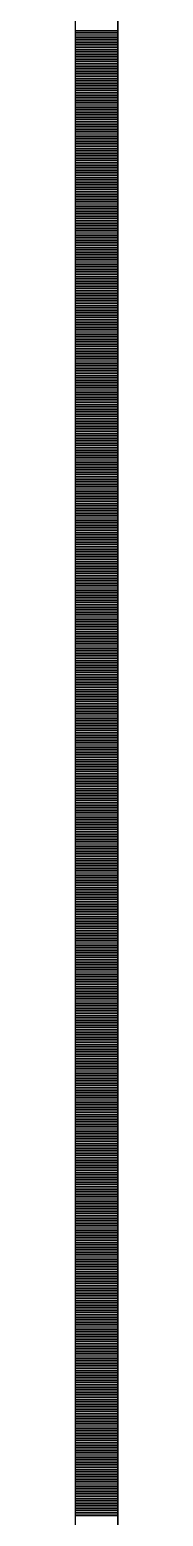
# Model space of a CAD drawing. Header units: millimetres. Extents: x -231292 to 573618, y -153144 to 564035.
# Drawn here: x 8548 to 8573, y 229214 to 230085 of the extents above; entities that cross this region are included whole.
import ezdxf

# ---------------------------------------------------------------- set-up
doc = ezdxf.new("R2010")
doc.units = ezdxf.units.MM
doc.layers.add('АР_Тонкая', color=250, linetype='Continuous', lineweight=5)
doc.layers.add('АР_Штриховка', color=250, linetype='Continuous', lineweight=0)

msp = doc.modelspace()

# ---------------------------------------------------------------- linework, layer by layer
at = {"layer": 'АР_Тонкая', "color": 18, "linetype": 'Continuous', "lineweight": 25, "true_color": 0x000000}
for p, q in [((8548.243, 263866.253), (8548.243, 187666.253)), ((8573.243, 263866.253), (8573.243, 187666.253)), ((8573.243, 187666.253), (8573.243, 263866.253))]:
    msp.add_line(p, q, dxfattribs=at)
at = {"layer": 'АР_Штриховка', "color": 18, "linetype": 'Continuous', "lineweight": 25, "true_color": 0x000000}
for p, q in [((8548.243, 230084.002), (8573.243, 230084.002)), ((8548.243, 230083.002), (8573.243, 230083.002)), ((8548.243, 230082.002), (8573.243, 230082.002)), ((8548.243, 230081.002), (8573.243, 230081.002)), ((8548.243, 230080.002), (8573.243, 230080.002)), ((8548.243, 230079.002), (8573.243, 230079.002)), ((8548.243, 230078.002), (8573.243, 230078.002)), ((8548.243, 230077.002), (8573.243, 230077.002)), ((8548.243, 230076.002), (8573.243, 230076.002)), ((8548.243, 230075.002), (8573.243, 230075.002)), ((8548.243, 230074.002), (8573.243, 230074.002)), ((8548.243, 230073.002), (8573.243, 230073.002)), ((8548.243, 230072.002), (8573.243, 230072.002)), ((8548.243, 230071.002), (8573.243, 230071.002)), ((8548.243, 230070.002), (8573.243, 230070.002)), ((8548.243, 230069.002), (8573.243, 230069.002)), ((8548.243, 230068.002), (8573.243, 230068.002)), ((8548.243, 230067.002), (8573.243, 230067.002)), ((8548.243, 230066.002), (8573.243, 230066.002)), ((8548.243, 230065.002), (8573.243, 230065.002)), ((8548.243, 230064.002), (8573.243, 230064.002)), ((8548.243, 230063.002), (8573.243, 230063.002)), ((8548.243, 230062.002), (8573.243, 230062.002)), ((8548.243, 230061.002), (8573.243, 230061.002)), ((8548.243, 230060.002), (8573.243, 230060.002)), ((8548.243, 230059.002), (8573.243, 230059.002)), ((8548.243, 230058.002), (8573.243, 230058.002)), ((8548.243, 230057.002), (8573.243, 230057.002)), ((8548.243, 230056.002), (8573.243, 230056.002)), ((8548.243, 230055.002), (8573.243, 230055.002)), ((8548.243, 230054.002), (8573.243, 230054.002)), ((8548.243, 230053.002), (8573.243, 230053.002)), ((8548.243, 230052.002), (8573.243, 230052.002)), ((8548.243, 230051.002), (8573.243, 230051.002)), ((8548.243, 230050.002), (8573.243, 230050.002)), ((8548.243, 230049.002), (8573.243, 230049.002)), ((8548.243, 230048.002), (8573.243, 230048.002)), ((8548.243, 230047.002), (8573.243, 230047.002)), ((8548.243, 230046.002), (8573.243, 230046.002)), ((8548.243, 230045.002), (8573.243, 230045.002)), ((8548.243, 230044.002), (8573.243, 230044.002)), ((8548.243, 230043.002), (8573.243, 230043.002)), ((8548.243, 230042.002), (8573.243, 230042.002)), ((8548.243, 230041.002), (8573.243, 230041.002)), ((8548.243, 230040.002), (8573.243, 230040.002)), ((8548.243, 230039.002), (8573.243, 230039.002)), ((8548.243, 230038.002), (8573.243, 230038.002)), ((8548.243, 230037.002), (8573.243, 230037.002)), ((8548.243, 230036.002), (8573.243, 230036.002)), ((8548.243, 230035.002), (8573.243, 230035.002)), ((8548.243, 230034.002), (8573.243, 230034.002)), ((8548.243, 230033.002), (8573.243, 230033.002)), ((8548.243, 230032.002), (8573.243, 230032.002)), ((8548.243, 230031.002), (8573.243, 230031.002)), ((8548.243, 230030.002), (8573.243, 230030.002)), ((8548.243, 230029.002), (8573.243, 230029.002)), ((8548.243, 230028.002), (8573.243, 230028.002)), ((8548.243, 230027.002), (8573.243, 230027.002)), ((8548.243, 230026.002), (8573.243, 230026.002)), ((8548.243, 230025.002), (8573.243, 230025.002)), ((8548.243, 230024.002), (8573.243, 230024.002)), ((8548.243, 230023.002), (8573.243, 230023.002)), ((8548.243, 230022.002), (8573.243, 230022.002)), ((8548.243, 230021.002), (8573.243, 230021.002)), ((8548.243, 230020.002), (8573.243, 230020.002)), ((8548.243, 230019.002), (8573.243, 230019.002)), ((8548.243, 230018.002), (8573.243, 230018.002)), ((8548.243, 230017.002), (8573.243, 230017.002)), ((8548.243, 230016.002), (8573.243, 230016.002)), ((8548.243, 230015.002), (8573.243, 230015.002)), ((8548.243, 230014.002), (8573.243, 230014.002)), ((8548.243, 230013.002), (8573.243, 230013.002)), ((8548.243, 230012.002), (8573.243, 230012.002)), ((8548.243, 230011.002), (8573.243, 230011.002)), ((8548.243, 230010.002), (8573.243, 230010.002)), ((8548.243, 230009.002), (8573.243, 230009.002)), ((8548.243, 230008.002), (8573.243, 230008.002)), ((8548.243, 230007.002), (8573.243, 230007.002)), ((8548.243, 230006.002), (8573.243, 230006.002)), ((8548.243, 230005.002), (8573.243, 230005.002)), ((8548.243, 230004.002), (8573.243, 230004.002)), ((8548.243, 230003.002), (8573.243, 230003.002)), ((8548.243, 230002.002), (8573.243, 230002.002)), ((8548.243, 230001.002), (8573.243, 230001.002)), ((8548.243, 230000.002), (8573.243, 230000.002)), ((8548.243, 229999.002), (8573.243, 229999.002)), ((8548.243, 229998.002), (8573.243, 229998.002)), ((8548.243, 229997.002), (8573.243, 229997.002)), ((8548.243, 229996.002), (8573.243, 229996.002)), ((8548.243, 229995.002), (8573.243, 229995.002)), ((8548.243, 229994.002), (8573.243, 229994.002)), ((8548.243, 229993.002), (8573.243, 229993.002)), ((8548.243, 229992.002), (8573.243, 229992.002)), ((8548.243, 229991.002), (8573.243, 229991.002)), ((8548.243, 229990.002), (8573.243, 229990.002)), ((8548.243, 229989.002), (8573.243, 229989.002)), ((8548.243, 229988.002), (8573.243, 229988.002)), ((8548.243, 229987.002), (8573.243, 229987.002)), ((8548.243, 229986.002), (8573.243, 229986.002)), ((8548.243, 229985.002), (8573.243, 229985.002)), ((8548.243, 229984.002), (8573.243, 229984.002)), ((8548.243, 229983.002), (8573.243, 229983.002)), ((8548.243, 229982.002), (8573.243, 229982.002)), ((8548.243, 229981.002), (8573.243, 229981.002)), ((8548.243, 229980.002), (8573.243, 229980.002)), ((8548.243, 229979.002), (8573.243, 229979.002)), ((8548.243, 229978.002), (8573.243, 229978.002)), ((8548.243, 229977.002), (8573.243, 229977.002)), ((8548.243, 229976.002), (8573.243, 229976.002)), ((8548.243, 229975.002), (8573.243, 229975.002)), ((8548.243, 229974.002), (8573.243, 229974.002)), ((8548.243, 229973.002), (8573.243, 229973.002)), ((8548.243, 229972.002), (8573.243, 229972.002)), ((8548.243, 229971.002), (8573.243, 229971.002)), ((8548.243, 229970.002), (8573.243, 229970.002)), ((8548.243, 229969.002), (8573.243, 229969.002)), ((8548.243, 229968.002), (8573.243, 229968.002)), ((8548.243, 229967.002), (8573.243, 229967.002)), ((8548.243, 229966.002), (8573.243, 229966.002)), ((8548.243, 229965.002), (8573.243, 229965.002)), ((8548.243, 229964.002), (8573.243, 229964.002)), ((8548.243, 229963.002), (8573.243, 229963.002)), ((8548.243, 229962.002), (8573.243, 229962.002)), ((8548.243, 229961.002), (8573.243, 229961.002)), ((8548.243, 229960.002), (8573.243, 229960.002)), ((8548.243, 229959.002), (8573.243, 229959.002)), ((8548.243, 229958.002), (8573.243, 229958.002)), ((8548.243, 229957.002), (8573.243, 229957.002)), ((8548.243, 229956.002), (8573.243, 229956.002)), ((8548.243, 229955.002), (8573.243, 229955.002)), ((8548.243, 229954.002), (8573.243, 229954.002)), ((8548.243, 229953.002), (8573.243, 229953.002)), ((8548.243, 229952.002), (8573.243, 229952.002)), ((8548.243, 229951.002), (8573.243, 229951.002)), ((8548.243, 229950.002), (8573.243, 229950.002)), ((8548.243, 229949.002), (8573.243, 229949.002)), ((8548.243, 229948.002), (8573.243, 229948.002)), ((8548.243, 229947.002), (8573.243, 229947.002)), ((8548.243, 229946.002), (8573.243, 229946.002)), ((8548.243, 229945.002), (8573.243, 229945.002)), ((8548.243, 229944.002), (8573.243, 229944.002)), ((8548.243, 229943.002), (8573.243, 229943.002)), ((8548.243, 229942.002), (8573.243, 229942.002)), ((8548.243, 229941.002), (8573.243, 229941.002)), ((8548.243, 229940.002), (8573.243, 229940.002)), ((8548.243, 229939.002), (8573.243, 229939.002)), ((8548.243, 229938.002), (8573.243, 229938.002)), ((8548.243, 229937.002), (8573.243, 229937.002)), ((8548.243, 229936.002), (8573.243, 229936.002)), ((8548.243, 229935.002), (8573.243, 229935.002)), ((8548.243, 229934.002), (8573.243, 229934.002)), ((8548.243, 229933.002), (8573.243, 229933.002)), ((8548.243, 229932.002), (8573.243, 229932.002)), ((8548.243, 229931.002), (8573.243, 229931.002)), ((8548.243, 229930.002), (8573.243, 229930.002)), ((8548.243, 229929.002), (8573.243, 229929.002)), ((8548.243, 229928.002), (8573.243, 229928.002)), ((8548.243, 229927.002), (8573.243, 229927.002)), ((8548.243, 229926.002), (8573.243, 229926.002)), ((8548.243, 229925.002), (8573.243, 229925.002)), ((8548.243, 229924.002), (8573.243, 229924.002)), ((8548.243, 229923.002), (8573.243, 229923.002)), ((8548.243, 229922.002), (8573.243, 229922.002)), ((8548.243, 229921.002), (8573.243, 229921.002)), ((8548.243, 229920.002), (8573.243, 229920.002)), ((8548.243, 229919.002), (8573.243, 229919.002)), ((8548.243, 229918.002), (8573.243, 229918.002)), ((8548.243, 229917.002), (8573.243, 229917.002)), ((8548.243, 229916.002), (8573.243, 229916.002)), ((8548.243, 229915.002), (8573.243, 229915.002)), ((8548.243, 229914.002), (8573.243, 229914.002)), ((8548.243, 229913.002), (8573.243, 229913.002)), ((8548.243, 229912.002), (8573.243, 229912.002)), ((8548.243, 229911.002), (8573.243, 229911.002)), ((8548.243, 229910.002), (8573.243, 229910.002)), ((8548.243, 229909.002), (8573.243, 229909.002)), ((8548.243, 229908.002), (8573.243, 229908.002)), ((8548.243, 229907.002), (8573.243, 229907.002)), ((8548.243, 229906.002), (8573.243, 229906.002)), ((8548.243, 229905.002), (8573.243, 229905.002)), ((8548.243, 229904.002), (8573.243, 229904.002)), ((8548.243, 229903.002), (8573.243, 229903.002)), ((8548.243, 229902.002), (8573.243, 229902.002)), ((8548.243, 229901.002), (8573.243, 229901.002)), ((8548.243, 229900.002), (8573.243, 229900.002)), ((8548.243, 229899.002), (8573.243, 229899.002)), ((8548.243, 229898.002), (8573.243, 229898.002)), ((8548.243, 229897.002), (8573.243, 229897.002)), ((8548.243, 229896.002), (8573.243, 229896.002)), ((8548.243, 229895.002), (8573.243, 229895.002)), ((8548.243, 229894.002), (8573.243, 229894.002)), ((8548.243, 229893.002), (8573.243, 229893.002)), ((8548.243, 229892.002), (8573.243, 229892.002)), ((8548.243, 229891.002), (8573.243, 229891.002)), ((8548.243, 229890.002), (8573.243, 229890.002)), ((8548.243, 229889.002), (8573.243, 229889.002)), ((8548.243, 229888.002), (8573.243, 229888.002)), ((8548.243, 229887.002), (8573.243, 229887.002)), ((8548.243, 229886.002), (8573.243, 229886.002)), ((8548.243, 229885.002), (8573.243, 229885.002)), ((8548.243, 229884.002), (8573.243, 229884.002)), ((8548.243, 229883.002), (8573.243, 229883.002)), ((8548.243, 229882.002), (8573.243, 229882.002)), ((8548.243, 229881.002), (8573.243, 229881.002)), ((8548.243, 229880.002), (8573.243, 229880.002)), ((8548.243, 229879.002), (8573.243, 229879.002)), ((8548.243, 229878.002), (8573.243, 229878.002)), ((8548.243, 229877.002), (8573.243, 229877.002)), ((8548.243, 229876.002), (8573.243, 229876.002)), ((8548.243, 229875.002), (8573.243, 229875.002)), ((8548.243, 229874.002), (8573.243, 229874.002)), ((8548.243, 229873.002), (8573.243, 229873.002)), ((8548.243, 229872.002), (8573.243, 229872.002)), ((8548.243, 229871.002), (8573.243, 229871.002)), ((8548.243, 229870.002), (8573.243, 229870.002)), ((8548.243, 229869.002), (8573.243, 229869.002)), ((8548.243, 229868.002), (8573.243, 229868.002)), ((8548.243, 229867.002), (8573.243, 229867.002)), ((8548.243, 229866.002), (8573.243, 229866.002)), ((8548.243, 229865.002), (8573.243, 229865.002)), ((8548.243, 229864.002), (8573.243, 229864.002)), ((8548.243, 229863.002), (8573.243, 229863.002)), ((8548.243, 229862.002), (8573.243, 229862.002)), ((8548.243, 229861.002), (8573.243, 229861.002)), ((8548.243, 229860.002), (8573.243, 229860.002)), ((8548.243, 229859.002), (8573.243, 229859.002)), ((8548.243, 229858.002), (8573.243, 229858.002)), ((8548.243, 229857.002), (8573.243, 229857.002)), ((8548.243, 229856.002), (8573.243, 229856.002)), ((8548.243, 229855.002), (8573.243, 229855.002)), ((8548.243, 229854.002), (8573.243, 229854.002)), ((8548.243, 229853.002), (8573.243, 229853.002)), ((8548.243, 229852.002), (8573.243, 229852.002)), ((8548.243, 229851.002), (8573.243, 229851.002)), ((8548.243, 229850.002), (8573.243, 229850.002)), ((8548.243, 229849.002), (8573.243, 229849.002)), ((8548.243, 229848.002), (8573.243, 229848.002)), ((8548.243, 229847.002), (8573.243, 229847.002)), ((8548.243, 229846.002), (8573.243, 229846.002)), ((8548.243, 229845.002), (8573.243, 229845.002)), ((8548.243, 229844.002), (8573.243, 229844.002)), ((8548.243, 229843.002), (8573.243, 229843.002)), ((8548.243, 229842.002), (8573.243, 229842.002)), ((8548.243, 229841.002), (8573.243, 229841.002)), ((8548.243, 229840.002), (8573.243, 229840.002)), ((8548.243, 229839.002), (8573.243, 229839.002)), ((8548.243, 229838.002), (8573.243, 229838.002)), ((8548.243, 229837.002), (8573.243, 229837.002)), ((8548.243, 229836.002), (8573.243, 229836.002)), ((8548.243, 229835.002), (8573.243, 229835.002)), ((8548.243, 229834.002), (8573.243, 229834.002)), ((8548.243, 229833.002), (8573.243, 229833.002)), ((8548.243, 229832.002), (8573.243, 229832.002)), ((8548.243, 229831.002), (8573.243, 229831.002)), ((8548.243, 229830.002), (8573.243, 229830.002)), ((8548.243, 229829.002), (8573.243, 229829.002)), ((8548.243, 229828.002), (8573.243, 229828.002)), ((8548.243, 229827.002), (8573.243, 229827.002)), ((8548.243, 229826.002), (8573.243, 229826.002)), ((8548.243, 229825.002), (8573.243, 229825.002)), ((8548.243, 229824.002), (8573.243, 229824.002)), ((8548.243, 229823.002), (8573.243, 229823.002)), ((8548.243, 229822.002), (8573.243, 229822.002)), ((8548.243, 229821.002), (8573.243, 229821.002)), ((8548.243, 229820.002), (8573.243, 229820.002)), ((8548.243, 229819.002), (8573.243, 229819.002)), ((8548.243, 229818.002), (8573.243, 229818.002)), ((8548.243, 229817.002), (8573.243, 229817.002)), ((8548.243, 229816.002), (8573.243, 229816.002)), ((8548.243, 229815.002), (8573.243, 229815.002)), ((8548.243, 229814.002), (8573.243, 229814.002)), ((8548.243, 229813.002), (8573.243, 229813.002)), ((8548.243, 229812.002), (8573.243, 229812.002)), ((8548.243, 229811.002), (8573.243, 229811.002)), ((8548.243, 229810.002), (8573.243, 229810.002)), ((8548.243, 229809.002), (8573.243, 229809.002)), ((8548.243, 229808.002), (8573.243, 229808.002)), ((8548.243, 229807.002), (8573.243, 229807.002)), ((8548.243, 229806.002), (8573.243, 229806.002)), ((8548.243, 229805.002), (8573.243, 229805.002)), ((8548.243, 229804.002), (8573.243, 229804.002)), ((8548.243, 229803.002), (8573.243, 229803.002)), ((8548.243, 229802.002), (8573.243, 229802.002)), ((8548.243, 229801.002), (8573.243, 229801.002)), ((8548.243, 229800.002), (8573.243, 229800.002)), ((8548.243, 229799.002), (8573.243, 229799.002)), ((8548.243, 229798.002), (8573.243, 229798.002)), ((8548.243, 229797.002), (8573.243, 229797.002)), ((8548.243, 229796.002), (8573.243, 229796.002)), ((8548.243, 229795.002), (8573.243, 229795.002)), ((8548.243, 229794.002), (8573.243, 229794.002)), ((8548.243, 229793.002), (8573.243, 229793.002)), ((8548.243, 229792.002), (8573.243, 229792.002)), ((8548.243, 229791.002), (8573.243, 229791.002)), ((8548.243, 229790.002), (8573.243, 229790.002)), ((8548.243, 229789.002), (8573.243, 229789.002)), ((8548.243, 229788.002), (8573.243, 229788.002)), ((8548.243, 229787.002), (8573.243, 229787.002)), ((8548.243, 229786.002), (8573.243, 229786.002)), ((8548.243, 229785.002), (8573.243, 229785.002)), ((8548.243, 229784.002), (8573.243, 229784.002)), ((8548.243, 229783.002), (8573.243, 229783.002)), ((8548.243, 229782.002), (8573.243, 229782.002)), ((8548.243, 229781.002), (8573.243, 229781.002)), ((8548.243, 229780.002), (8573.243, 229780.002)), ((8548.243, 229779.002), (8573.243, 229779.002)), ((8548.243, 229778.002), (8573.243, 229778.002)), ((8548.243, 229777.002), (8573.243, 229777.002)), ((8548.243, 229776.002), (8573.243, 229776.002)), ((8548.243, 229775.002), (8573.243, 229775.002)), ((8548.243, 229774.002), (8573.243, 229774.002)), ((8548.243, 229773.002), (8573.243, 229773.002)), ((8548.243, 229772.002), (8573.243, 229772.002)), ((8548.243, 229771.002), (8573.243, 229771.002)), ((8548.243, 229770.002), (8573.243, 229770.002)), ((8548.243, 229769.002), (8573.243, 229769.002)), ((8548.243, 229768.002), (8573.243, 229768.002)), ((8548.243, 229767.002), (8573.243, 229767.002)), ((8548.243, 229766.002), (8573.243, 229766.002)), ((8548.243, 229765.002), (8573.243, 229765.002)), ((8548.243, 229764.002), (8573.243, 229764.002)), ((8548.243, 229763.002), (8573.243, 229763.002)), ((8548.243, 229762.002), (8573.243, 229762.002)), ((8548.243, 229761.002), (8573.243, 229761.002)), ((8548.243, 229760.002), (8573.243, 229760.002)), ((8548.243, 229759.002), (8573.243, 229759.002)), ((8548.243, 229758.002), (8573.243, 229758.002)), ((8548.243, 229757.002), (8573.243, 229757.002)), ((8548.243, 229756.002), (8573.243, 229756.002)), ((8548.243, 229755.002), (8573.243, 229755.002)), ((8548.243, 229754.002), (8573.243, 229754.002)), ((8548.243, 229753.002), (8573.243, 229753.002)), ((8548.243, 229752.002), (8573.243, 229752.002)), ((8548.243, 229751.002), (8573.243, 229751.002)), ((8548.243, 229750.002), (8573.243, 229750.002)), ((8548.243, 229749.002), (8573.243, 229749.002)), ((8548.243, 229748.002), (8573.243, 229748.002)), ((8548.243, 229747.002), (8573.243, 229747.002)), ((8548.243, 229746.002), (8573.243, 229746.002)), ((8548.243, 229745.002), (8573.243, 229745.002)), ((8548.243, 229744.002), (8573.243, 229744.002)), ((8548.243, 229743.002), (8573.243, 229743.002)), ((8548.243, 229742.002), (8573.243, 229742.002)), ((8548.243, 229741.002), (8573.243, 229741.002)), ((8548.243, 229740.002), (8573.243, 229740.002)), ((8548.243, 229739.002), (8573.243, 229739.002)), ((8548.243, 229738.002), (8573.243, 229738.002)), ((8548.243, 229737.002), (8573.243, 229737.002)), ((8548.243, 229736.002), (8573.243, 229736.002)), ((8548.243, 229735.002), (8573.243, 229735.002)), ((8548.243, 229734.002), (8573.243, 229734.002)), ((8548.243, 229733.002), (8573.243, 229733.002)), ((8548.243, 229732.002), (8573.243, 229732.002)), ((8548.243, 229731.002), (8573.243, 229731.002)), ((8548.243, 229730.002), (8573.243, 229730.002)), ((8548.243, 229729.002), (8573.243, 229729.002)), ((8548.243, 229728.002), (8573.243, 229728.002)), ((8548.243, 229727.002), (8573.243, 229727.002)), ((8548.243, 229726.002), (8573.243, 229726.002)), ((8548.243, 229725.002), (8573.243, 229725.002)), ((8548.243, 229724.002), (8573.243, 229724.002)), ((8548.243, 229723.002), (8573.243, 229723.002)), ((8548.243, 229722.002), (8573.243, 229722.002)), ((8548.243, 229721.002), (8573.243, 229721.002)), ((8548.243, 229720.002), (8573.243, 229720.002)), ((8548.243, 229719.002), (8573.243, 229719.002)), ((8548.243, 229718.002), (8573.243, 229718.002)), ((8548.243, 229717.002), (8573.243, 229717.002)), ((8548.243, 229716.002), (8573.243, 229716.002)), ((8548.243, 229715.002), (8573.243, 229715.002)), ((8548.243, 229714.002), (8573.243, 229714.002)), ((8548.243, 229713.002), (8573.243, 229713.002)), ((8548.243, 229712.002), (8573.243, 229712.002)), ((8548.243, 229711.002), (8573.243, 229711.002)), ((8548.243, 229710.002), (8573.243, 229710.002)), ((8548.243, 229709.002), (8573.243, 229709.002)), ((8548.243, 229708.002), (8573.243, 229708.002)), ((8548.243, 229707.002), (8573.243, 229707.002)), ((8548.243, 229706.002), (8573.243, 229706.002)), ((8548.243, 229705.002), (8573.243, 229705.002)), ((8548.243, 229704.002), (8573.243, 229704.002)), ((8548.243, 229703.002), (8573.243, 229703.002)), ((8548.243, 229702.002), (8573.243, 229702.002)), ((8548.243, 229701.002), (8573.243, 229701.002)), ((8548.243, 229700.002), (8573.243, 229700.002)), ((8548.243, 229699.002), (8573.243, 229699.002)), ((8548.243, 229698.002), (8573.243, 229698.002)), ((8548.243, 229697.002), (8573.243, 229697.002)), ((8548.243, 229696.002), (8573.243, 229696.002)), ((8548.243, 229695.002), (8573.243, 229695.002)), ((8548.243, 229694.002), (8573.243, 229694.002)), ((8548.243, 229693.002), (8573.243, 229693.002)), ((8548.243, 229692.002), (8573.243, 229692.002)), ((8548.243, 229691.002), (8573.243, 229691.002)), ((8548.243, 229690.002), (8573.243, 229690.002)), ((8548.243, 229689.002), (8573.243, 229689.002)), ((8548.243, 229688.002), (8573.243, 229688.002)), ((8548.243, 229687.002), (8573.243, 229687.002)), ((8548.243, 229686.002), (8573.243, 229686.002)), ((8548.243, 229685.002), (8573.243, 229685.002)), ((8548.243, 229684.002), (8573.243, 229684.002)), ((8548.243, 229683.002), (8573.243, 229683.002)), ((8548.243, 229682.002), (8573.243, 229682.002)), ((8548.243, 229681.002), (8573.243, 229681.002)), ((8548.243, 229680.002), (8573.243, 229680.002)), ((8548.243, 229679.002), (8573.243, 229679.002)), ((8548.243, 229678.002), (8573.243, 229678.002)), ((8548.243, 229677.002), (8573.243, 229677.002)), ((8548.243, 229676.002), (8573.243, 229676.002)), ((8548.243, 229675.002), (8573.243, 229675.002)), ((8548.243, 229674.002), (8573.243, 229674.002)), ((8548.243, 229673.002), (8573.243, 229673.002)), ((8548.243, 229672.002), (8573.243, 229672.002)), ((8548.243, 229671.002), (8573.243, 229671.002)), ((8548.243, 229670.002), (8573.243, 229670.002)), ((8548.243, 229669.002), (8573.243, 229669.002)), ((8548.243, 229668.002), (8573.243, 229668.002)), ((8548.243, 229667.002), (8573.243, 229667.002)), ((8548.243, 229666.002), (8573.243, 229666.002)), ((8548.243, 229665.002), (8573.243, 229665.002)), ((8548.243, 229664.002), (8573.243, 229664.002)), ((8548.243, 229663.002), (8573.243, 229663.002)), ((8548.243, 229662.002), (8573.243, 229662.002)), ((8548.243, 229661.002), (8573.243, 229661.002)), ((8548.243, 229660.002), (8573.243, 229660.002)), ((8548.243, 229659.002), (8573.243, 229659.002)), ((8548.243, 229658.002), (8573.243, 229658.002)), ((8548.243, 229657.002), (8573.243, 229657.002)), ((8548.243, 229656.002), (8573.243, 229656.002)), ((8548.243, 229655.002), (8573.243, 229655.002)), ((8548.243, 229654.002), (8573.243, 229654.002)), ((8548.243, 229653.002), (8573.243, 229653.002)), ((8548.243, 229652.002), (8573.243, 229652.002)), ((8548.243, 229651.002), (8573.243, 229651.002)), ((8548.243, 229650.002), (8573.243, 229650.002)), ((8548.243, 229649.002), (8573.243, 229649.002)), ((8548.243, 229648.002), (8573.243, 229648.002)), ((8548.243, 229647.002), (8573.243, 229647.002)), ((8548.243, 229646.002), (8573.243, 229646.002)), ((8548.243, 229645.002), (8573.243, 229645.002)), ((8548.243, 229644.002), (8573.243, 229644.002)), ((8548.243, 229643.002), (8573.243, 229643.002)), ((8548.243, 229642.002), (8573.243, 229642.002)), ((8548.243, 229641.002), (8573.243, 229641.002)), ((8548.243, 229640.002), (8573.243, 229640.002)), ((8548.243, 229639.002), (8573.243, 229639.002)), ((8548.243, 229638.002), (8573.243, 229638.002)), ((8548.243, 229637.002), (8573.243, 229637.002)), ((8548.243, 229636.002), (8573.243, 229636.002)), ((8548.243, 229635.002), (8573.243, 229635.002)), ((8548.243, 229634.002), (8573.243, 229634.002)), ((8548.243, 229633.002), (8573.243, 229633.002)), ((8548.243, 229632.002), (8573.243, 229632.002)), ((8548.243, 229631.002), (8573.243, 229631.002)), ((8548.243, 229630.002), (8573.243, 229630.002)), ((8548.243, 229629.002), (8573.243, 229629.002)), ((8548.243, 229628.002), (8573.243, 229628.002)), ((8548.243, 229627.002), (8573.243, 229627.002)), ((8548.243, 229626.002), (8573.243, 229626.002)), ((8548.243, 229625.002), (8573.243, 229625.002)), ((8548.243, 229624.002), (8573.243, 229624.002)), ((8548.243, 229623.002), (8573.243, 229623.002)), ((8548.243, 229622.002), (8573.243, 229622.002)), ((8548.243, 229621.002), (8573.243, 229621.002)), ((8548.243, 229620.002), (8573.243, 229620.002)), ((8548.243, 229619.002), (8573.243, 229619.002)), ((8548.243, 229618.002), (8573.243, 229618.002)), ((8548.243, 229617.002), (8573.243, 229617.002)), ((8548.243, 229616.002), (8573.243, 229616.002)), ((8548.243, 229615.002), (8573.243, 229615.002)), ((8548.243, 229614.002), (8573.243, 229614.002)), ((8548.243, 229613.002), (8573.243, 229613.002)), ((8548.243, 229612.002), (8573.243, 229612.002)), ((8548.243, 229611.002), (8573.243, 229611.002)), ((8548.243, 229610.002), (8573.243, 229610.002)), ((8548.243, 229609.002), (8573.243, 229609.002)), ((8548.243, 229608.002), (8573.243, 229608.002)), ((8548.243, 229607.002), (8573.243, 229607.002)), ((8548.243, 229606.002), (8573.243, 229606.002)), ((8548.243, 229605.002), (8573.243, 229605.002)), ((8548.243, 229604.002), (8573.243, 229604.002)), ((8548.243, 229603.002), (8573.243, 229603.002)), ((8548.243, 229602.002), (8573.243, 229602.002)), ((8548.243, 229601.002), (8573.243, 229601.002)), ((8548.243, 229600.002), (8573.243, 229600.002)), ((8548.243, 229599.002), (8573.243, 229599.002)), ((8548.243, 229598.002), (8573.243, 229598.002)), ((8548.243, 229597.002), (8573.243, 229597.002)), ((8548.243, 229596.002), (8573.243, 229596.002)), ((8548.243, 229595.002), (8573.243, 229595.002)), ((8548.243, 229594.002), (8573.243, 229594.002)), ((8548.243, 229593.002), (8573.243, 229593.002)), ((8548.243, 229592.002), (8573.243, 229592.002)), ((8548.243, 229591.002), (8573.243, 229591.002)), ((8548.243, 229590.002), (8573.243, 229590.002)), ((8548.243, 229589.002), (8573.243, 229589.002)), ((8548.243, 229588.002), (8573.243, 229588.002)), ((8548.243, 229587.002), (8573.243, 229587.002)), ((8548.243, 229586.002), (8573.243, 229586.002)), ((8548.243, 229585.002), (8573.243, 229585.002)), ((8548.243, 229584.002), (8573.243, 229584.002)), ((8548.243, 229583.002), (8573.243, 229583.002)), ((8548.243, 229582.002), (8573.243, 229582.002)), ((8548.243, 229581.002), (8573.243, 229581.002)), ((8548.243, 229580.002), (8573.243, 229580.002)), ((8548.243, 229579.002), (8573.243, 229579.002)), ((8548.243, 229578.002), (8573.243, 229578.002)), ((8548.243, 229577.002), (8573.243, 229577.002)), ((8548.243, 229576.002), (8573.243, 229576.002)), ((8548.243, 229575.002), (8573.243, 229575.002)), ((8548.243, 229574.002), (8573.243, 229574.002)), ((8548.243, 229573.002), (8573.243, 229573.002)), ((8548.243, 229572.002), (8573.243, 229572.002)), ((8548.243, 229571.002), (8573.243, 229571.002)), ((8548.243, 229570.002), (8573.243, 229570.002)), ((8548.243, 229569.002), (8573.243, 229569.002)), ((8548.243, 229568.002), (8573.243, 229568.002)), ((8548.243, 229567.002), (8573.243, 229567.002)), ((8548.243, 229566.002), (8573.243, 229566.002)), ((8548.243, 229565.002), (8573.243, 229565.002)), ((8548.243, 229564.002), (8573.243, 229564.002)), ((8548.243, 229563.002), (8573.243, 229563.002)), ((8548.243, 229562.002), (8573.243, 229562.002)), ((8548.243, 229561.002), (8573.243, 229561.002)), ((8548.243, 229560.002), (8573.243, 229560.002)), ((8548.243, 229559.002), (8573.243, 229559.002)), ((8548.243, 229558.002), (8573.243, 229558.002)), ((8548.243, 229557.002), (8573.243, 229557.002)), ((8548.243, 229556.002), (8573.243, 229556.002)), ((8548.243, 229555.002), (8573.243, 229555.002)), ((8548.243, 229554.002), (8573.243, 229554.002)), ((8548.243, 229553.002), (8573.243, 229553.002)), ((8548.243, 229552.002), (8573.243, 229552.002)), ((8548.243, 229551.002), (8573.243, 229551.002)), ((8548.243, 229550.002), (8573.243, 229550.002)), ((8548.243, 229549.002), (8573.243, 229549.002)), ((8548.243, 229548.002), (8573.243, 229548.002)), ((8548.243, 229547.002), (8573.243, 229547.002)), ((8548.243, 229546.002), (8573.243, 229546.002)), ((8548.243, 229545.002), (8573.243, 229545.002)), ((8548.243, 229544.002), (8573.243, 229544.002)), ((8548.243, 229543.002), (8573.243, 229543.002)), ((8548.243, 229542.002), (8573.243, 229542.002)), ((8548.243, 229541.002), (8573.243, 229541.002)), ((8548.243, 229540.002), (8573.243, 229540.002)), ((8548.243, 229539.002), (8573.243, 229539.002)), ((8548.243, 229538.002), (8573.243, 229538.002)), ((8548.243, 229537.002), (8573.243, 229537.002)), ((8548.243, 229536.002), (8573.243, 229536.002)), ((8548.243, 229535.002), (8573.243, 229535.002)), ((8548.243, 229534.002), (8573.243, 229534.002)), ((8548.243, 229533.002), (8573.243, 229533.002)), ((8548.243, 229532.002), (8573.243, 229532.002)), ((8548.243, 229531.002), (8573.243, 229531.002)), ((8548.243, 229530.002), (8573.243, 229530.002)), ((8548.243, 229529.002), (8573.243, 229529.002)), ((8548.243, 229528.002), (8573.243, 229528.002)), ((8548.243, 229527.002), (8573.243, 229527.002)), ((8548.243, 229526.002), (8573.243, 229526.002)), ((8548.243, 229525.002), (8573.243, 229525.002)), ((8548.243, 229524.002), (8573.243, 229524.002)), ((8548.243, 229523.002), (8573.243, 229523.002)), ((8548.243, 229522.002), (8573.243, 229522.002)), ((8548.243, 229521.002), (8573.243, 229521.002)), ((8548.243, 229520.002), (8573.243, 229520.002)), ((8548.243, 229519.002), (8573.243, 229519.002)), ((8548.243, 229518.002), (8573.243, 229518.002)), ((8548.243, 229517.002), (8573.243, 229517.002)), ((8548.243, 229516.002), (8573.243, 229516.002)), ((8548.243, 229515.002), (8573.243, 229515.002)), ((8548.243, 229514.002), (8573.243, 229514.002)), ((8548.243, 229513.002), (8573.243, 229513.002)), ((8548.243, 229512.002), (8573.243, 229512.002)), ((8548.243, 229511.002), (8573.243, 229511.002)), ((8548.243, 229510.002), (8573.243, 229510.002)), ((8548.243, 229509.002), (8573.243, 229509.002)), ((8548.243, 229508.002), (8573.243, 229508.002)), ((8548.243, 229507.002), (8573.243, 229507.002)), ((8548.243, 229506.002), (8573.243, 229506.002)), ((8548.243, 229505.002), (8573.243, 229505.002)), ((8548.243, 229504.002), (8573.243, 229504.002)), ((8548.243, 229503.002), (8573.243, 229503.002)), ((8548.243, 229502.002), (8573.243, 229502.002)), ((8548.243, 229501.002), (8573.243, 229501.002)), ((8548.243, 229500.002), (8573.243, 229500.002)), ((8548.243, 229499.002), (8573.243, 229499.002)), ((8548.243, 229498.002), (8573.243, 229498.002)), ((8548.243, 229497.002), (8573.243, 229497.002)), ((8548.243, 229496.002), (8573.243, 229496.002)), ((8548.243, 229495.002), (8573.243, 229495.002)), ((8548.243, 229494.002), (8573.243, 229494.002)), ((8548.243, 229493.002), (8573.243, 229493.002)), ((8548.243, 229492.002), (8573.243, 229492.002)), ((8548.243, 229491.002), (8573.243, 229491.002)), ((8548.243, 229490.002), (8573.243, 229490.002)), ((8548.243, 229489.002), (8573.243, 229489.002)), ((8548.243, 229488.002), (8573.243, 229488.002)), ((8548.243, 229487.002), (8573.243, 229487.002)), ((8548.243, 229486.002), (8573.243, 229486.002)), ((8548.243, 229485.002), (8573.243, 229485.002)), ((8548.243, 229484.002), (8573.243, 229484.002)), ((8548.243, 229483.002), (8573.243, 229483.002)), ((8548.243, 229482.002), (8573.243, 229482.002)), ((8548.243, 229481.002), (8573.243, 229481.002)), ((8548.243, 229480.002), (8573.243, 229480.002)), ((8548.243, 229479.002), (8573.243, 229479.002)), ((8548.243, 229478.002), (8573.243, 229478.002)), ((8548.243, 229477.002), (8573.243, 229477.002)), ((8548.243, 229476.002), (8573.243, 229476.002)), ((8548.243, 229475.002), (8573.243, 229475.002)), ((8548.243, 229474.002), (8573.243, 229474.002)), ((8548.243, 229473.002), (8573.243, 229473.002)), ((8548.243, 229472.002), (8573.243, 229472.002)), ((8548.243, 229471.002), (8573.243, 229471.002)), ((8548.243, 229470.002), (8573.243, 229470.002)), ((8548.243, 229469.002), (8573.243, 229469.002)), ((8548.243, 229468.002), (8573.243, 229468.002)), ((8548.243, 229467.002), (8573.243, 229467.002)), ((8548.243, 229466.002), (8573.243, 229466.002)), ((8548.243, 229465.002), (8573.243, 229465.002)), ((8548.243, 229464.002), (8573.243, 229464.002)), ((8548.243, 229463.002), (8573.243, 229463.002)), ((8548.243, 229462.002), (8573.243, 229462.002)), ((8548.243, 229461.002), (8573.243, 229461.002)), ((8548.243, 229460.002), (8573.243, 229460.002)), ((8548.243, 229459.002), (8573.243, 229459.002)), ((8548.243, 229458.002), (8573.243, 229458.002)), ((8548.243, 229457.002), (8573.243, 229457.002)), ((8548.243, 229456.002), (8573.243, 229456.002)), ((8548.243, 229455.002), (8573.243, 229455.002)), ((8548.243, 229454.002), (8573.243, 229454.002)), ((8548.243, 229453.002), (8573.243, 229453.002)), ((8548.243, 229452.002), (8573.243, 229452.002)), ((8548.243, 229451.002), (8573.243, 229451.002)), ((8548.243, 229450.002), (8573.243, 229450.002)), ((8548.243, 229449.002), (8573.243, 229449.002)), ((8548.243, 229448.002), (8573.243, 229448.002)), ((8548.243, 229447.002), (8573.243, 229447.002)), ((8548.243, 229446.002), (8573.243, 229446.002)), ((8548.243, 229445.002), (8573.243, 229445.002)), ((8548.243, 229444.002), (8573.243, 229444.002)), ((8548.243, 229443.002), (8573.243, 229443.002)), ((8548.243, 229442.002), (8573.243, 229442.002)), ((8548.243, 229441.002), (8573.243, 229441.002)), ((8548.243, 229440.002), (8573.243, 229440.002)), ((8548.243, 229439.002), (8573.243, 229439.002)), ((8548.243, 229438.002), (8573.243, 229438.002)), ((8548.243, 229437.002), (8573.243, 229437.002)), ((8548.243, 229436.002), (8573.243, 229436.002)), ((8548.243, 229435.002), (8573.243, 229435.002)), ((8548.243, 229434.002), (8573.243, 229434.002)), ((8548.243, 229433.002), (8573.243, 229433.002)), ((8548.243, 229432.002), (8573.243, 229432.002)), ((8548.243, 229431.002), (8573.243, 229431.002)), ((8548.243, 229430.002), (8573.243, 229430.002)), ((8548.243, 229429.002), (8573.243, 229429.002)), ((8548.243, 229428.002), (8573.243, 229428.002)), ((8548.243, 229427.002), (8573.243, 229427.002)), ((8548.243, 229426.002), (8573.243, 229426.002)), ((8548.243, 229425.002), (8573.243, 229425.002)), ((8548.243, 229424.002), (8573.243, 229424.002)), ((8548.243, 229423.002), (8573.243, 229423.002)), ((8548.243, 229422.002), (8573.243, 229422.002)), ((8548.243, 229421.002), (8573.243, 229421.002)), ((8548.243, 229420.002), (8573.243, 229420.002)), ((8548.243, 229419.002), (8573.243, 229419.002)), ((8548.243, 229418.002), (8573.243, 229418.002)), ((8548.243, 229417.002), (8573.243, 229417.002)), ((8548.243, 229416.002), (8573.243, 229416.002)), ((8548.243, 229415.002), (8573.243, 229415.002)), ((8548.243, 229414.002), (8573.243, 229414.002)), ((8548.243, 229413.002), (8573.243, 229413.002)), ((8548.243, 229412.002), (8573.243, 229412.002)), ((8548.243, 229411.002), (8573.243, 229411.002)), ((8548.243, 229410.002), (8573.243, 229410.002)), ((8548.243, 229409.002), (8573.243, 229409.002)), ((8548.243, 229408.002), (8573.243, 229408.002)), ((8548.243, 229407.002), (8573.243, 229407.002)), ((8548.243, 229406.002), (8573.243, 229406.002)), ((8548.243, 229405.002), (8573.243, 229405.002)), ((8548.243, 229404.002), (8573.243, 229404.002)), ((8548.243, 229403.002), (8573.243, 229403.002)), ((8548.243, 229402.002), (8573.243, 229402.002)), ((8548.243, 229401.002), (8573.243, 229401.002)), ((8548.243, 229400.002), (8573.243, 229400.002)), ((8548.243, 229399.002), (8573.243, 229399.002)), ((8548.243, 229398.002), (8573.243, 229398.002)), ((8548.243, 229397.002), (8573.243, 229397.002)), ((8548.243, 229396.002), (8573.243, 229396.002)), ((8548.243, 229395.002), (8573.243, 229395.002)), ((8548.243, 229394.002), (8573.243, 229394.002)), ((8548.243, 229393.002), (8573.243, 229393.002)), ((8548.243, 229392.002), (8573.243, 229392.002)), ((8548.243, 229391.002), (8573.243, 229391.002)), ((8548.243, 229390.002), (8573.243, 229390.002)), ((8548.243, 229389.002), (8573.243, 229389.002)), ((8548.243, 229388.002), (8573.243, 229388.002)), ((8548.243, 229387.002), (8573.243, 229387.002)), ((8548.243, 229386.002), (8573.243, 229386.002)), ((8548.243, 229385.002), (8573.243, 229385.002)), ((8548.243, 229384.002), (8573.243, 229384.002)), ((8548.243, 229383.002), (8573.243, 229383.002)), ((8548.243, 229382.002), (8573.243, 229382.002)), ((8548.243, 229381.002), (8573.243, 229381.002)), ((8548.243, 229380.002), (8573.243, 229380.002)), ((8548.243, 229379.002), (8573.243, 229379.002)), ((8548.243, 229378.002), (8573.243, 229378.002)), ((8548.243, 229377.002), (8573.243, 229377.002)), ((8548.243, 229376.002), (8573.243, 229376.002)), ((8548.243, 229375.002), (8573.243, 229375.002)), ((8548.243, 229374.002), (8573.243, 229374.002)), ((8548.243, 229373.002), (8573.243, 229373.002)), ((8548.243, 229372.002), (8573.243, 229372.002)), ((8548.243, 229371.002), (8573.243, 229371.002)), ((8548.243, 229370.002), (8573.243, 229370.002)), ((8548.243, 229369.002), (8573.243, 229369.002)), ((8548.243, 229368.002), (8573.243, 229368.002)), ((8548.243, 229367.002), (8573.243, 229367.002)), ((8548.243, 229366.002), (8573.243, 229366.002)), ((8548.243, 229365.002), (8573.243, 229365.002)), ((8548.243, 229364.002), (8573.243, 229364.002)), ((8548.243, 229363.002), (8573.243, 229363.002)), ((8548.243, 229362.002), (8573.243, 229362.002)), ((8548.243, 229361.002), (8573.243, 229361.002)), ((8548.243, 229360.002), (8573.243, 229360.002)), ((8548.243, 229359.002), (8573.243, 229359.002)), ((8548.243, 229358.002), (8573.243, 229358.002)), ((8548.243, 229357.002), (8573.243, 229357.002)), ((8548.243, 229356.002), (8573.243, 229356.002)), ((8548.243, 229355.002), (8573.243, 229355.002)), ((8548.243, 229354.002), (8573.243, 229354.002)), ((8548.243, 229353.002), (8573.243, 229353.002)), ((8548.243, 229352.002), (8573.243, 229352.002)), ((8548.243, 229351.002), (8573.243, 229351.002)), ((8548.243, 229350.002), (8573.243, 229350.002)), ((8548.243, 229349.002), (8573.243, 229349.002)), ((8548.243, 229348.002), (8573.243, 229348.002)), ((8548.243, 229347.002), (8573.243, 229347.002)), ((8548.243, 229346.002), (8573.243, 229346.002)), ((8548.243, 229345.002), (8573.243, 229345.002)), ((8548.243, 229344.002), (8573.243, 229344.002)), ((8548.243, 229343.002), (8573.243, 229343.002)), ((8548.243, 229342.002), (8573.243, 229342.002)), ((8548.243, 229341.002), (8573.243, 229341.002)), ((8548.243, 229340.002), (8573.243, 229340.002)), ((8548.243, 229339.002), (8573.243, 229339.002)), ((8548.243, 229338.002), (8573.243, 229338.002)), ((8548.243, 229337.002), (8573.243, 229337.002)), ((8548.243, 229336.002), (8573.243, 229336.002)), ((8548.243, 229335.002), (8573.243, 229335.002)), ((8548.243, 229334.002), (8573.243, 229334.002)), ((8548.243, 229333.002), (8573.243, 229333.002)), ((8548.243, 229332.002), (8573.243, 229332.002)), ((8548.243, 229331.002), (8573.243, 229331.002)), ((8548.243, 229330.002), (8573.243, 229330.002)), ((8548.243, 229329.002), (8573.243, 229329.002)), ((8548.243, 229328.002), (8573.243, 229328.002)), ((8548.243, 229327.002), (8573.243, 229327.002)), ((8548.243, 229326.002), (8573.243, 229326.002)), ((8548.243, 229325.002), (8573.243, 229325.002)), ((8548.243, 229324.002), (8573.243, 229324.002)), ((8548.243, 229323.002), (8573.243, 229323.002)), ((8548.243, 229322.002), (8573.243, 229322.002)), ((8548.243, 229321.002), (8573.243, 229321.002)), ((8548.243, 229320.002), (8573.243, 229320.002)), ((8548.243, 229319.002), (8573.243, 229319.002)), ((8548.243, 229318.002), (8573.243, 229318.002)), ((8548.243, 229317.002), (8573.243, 229317.002)), ((8548.243, 229316.002), (8573.243, 229316.002)), ((8548.243, 229315.002), (8573.243, 229315.002)), ((8548.243, 229314.002), (8573.243, 229314.002)), ((8548.243, 229313.002), (8573.243, 229313.002)), ((8548.243, 229312.002), (8573.243, 229312.002)), ((8548.243, 229311.002), (8573.243, 229311.002)), ((8548.243, 229310.002), (8573.243, 229310.002)), ((8548.243, 229309.002), (8573.243, 229309.002)), ((8548.243, 229308.002), (8573.243, 229308.002)), ((8548.243, 229307.002), (8573.243, 229307.002)), ((8548.243, 229306.002), (8573.243, 229306.002)), ((8548.243, 229305.002), (8573.243, 229305.002)), ((8548.243, 229304.002), (8573.243, 229304.002)), ((8548.243, 229303.002), (8573.243, 229303.002)), ((8548.243, 229302.002), (8573.243, 229302.002)), ((8548.243, 229301.002), (8573.243, 229301.002)), ((8548.243, 229300.002), (8573.243, 229300.002)), ((8548.243, 229299.002), (8573.243, 229299.002)), ((8548.243, 229298.002), (8573.243, 229298.002)), ((8548.243, 229297.002), (8573.243, 229297.002)), ((8548.243, 229296.002), (8573.243, 229296.002)), ((8548.243, 229295.002), (8573.243, 229295.002)), ((8548.243, 229294.002), (8573.243, 229294.002)), ((8548.243, 229293.002), (8573.243, 229293.002)), ((8548.243, 229292.002), (8573.243, 229292.002)), ((8548.243, 229291.002), (8573.243, 229291.002)), ((8548.243, 229290.002), (8573.243, 229290.002)), ((8548.243, 229289.002), (8573.243, 229289.002)), ((8548.243, 229288.002), (8573.243, 229288.002)), ((8548.243, 229287.002), (8573.243, 229287.002)), ((8548.243, 229286.002), (8573.243, 229286.002)), ((8548.243, 229285.002), (8573.243, 229285.002)), ((8548.243, 229284.002), (8573.243, 229284.002)), ((8548.243, 229283.002), (8573.243, 229283.002)), ((8548.243, 229282.002), (8573.243, 229282.002)), ((8548.243, 229281.002), (8573.243, 229281.002)), ((8548.243, 229280.002), (8573.243, 229280.002)), ((8548.243, 229279.002), (8573.243, 229279.002)), ((8548.243, 229278.002), (8573.243, 229278.002)), ((8548.243, 229277.002), (8573.243, 229277.002)), ((8548.243, 229276.002), (8573.243, 229276.002)), ((8548.243, 229275.002), (8573.243, 229275.002)), ((8548.243, 229274.002), (8573.243, 229274.002)), ((8548.243, 229273.002), (8573.243, 229273.002)), ((8548.243, 229272.002), (8573.243, 229272.002)), ((8548.243, 229271.002), (8573.243, 229271.002)), ((8548.243, 229270.002), (8573.243, 229270.002)), ((8548.243, 229269.002), (8573.243, 229269.002)), ((8548.243, 229268.002), (8573.243, 229268.002)), ((8548.243, 229267.002), (8573.243, 229267.002)), ((8548.243, 229266.002), (8573.243, 229266.002)), ((8548.243, 229265.002), (8573.243, 229265.002)), ((8548.243, 229264.002), (8573.243, 229264.002)), ((8548.243, 229263.002), (8573.243, 229263.002)), ((8548.243, 229262.002), (8573.243, 229262.002)), ((8548.243, 229261.002), (8573.243, 229261.002)), ((8548.243, 229260.002), (8573.243, 229260.002)), ((8548.243, 229259.002), (8573.243, 229259.002)), ((8548.243, 229258.002), (8573.243, 229258.002)), ((8548.243, 229257.002), (8573.243, 229257.002)), ((8548.243, 229256.002), (8573.243, 229256.002)), ((8548.243, 229255.002), (8573.243, 229255.002)), ((8548.243, 229254.002), (8573.243, 229254.002)), ((8548.243, 229253.002), (8573.243, 229253.002)), ((8548.243, 229252.002), (8573.243, 229252.002)), ((8548.243, 229251.002), (8573.243, 229251.002)), ((8548.243, 229250.002), (8573.243, 229250.002)), ((8548.243, 229249.002), (8573.243, 229249.002)), ((8548.243, 229248.002), (8573.243, 229248.002)), ((8548.243, 229247.002), (8573.243, 229247.002)), ((8548.243, 229246.002), (8573.243, 229246.002)), ((8548.243, 229245.002), (8573.243, 229245.002)), ((8548.243, 229244.002), (8573.243, 229244.002)), ((8548.243, 229243.002), (8573.243, 229243.002)), ((8548.243, 229242.002), (8573.243, 229242.002)), ((8548.243, 229241.002), (8573.243, 229241.002)), ((8548.243, 229240.002), (8573.243, 229240.002)), ((8548.243, 229239.002), (8573.243, 229239.002)), ((8548.243, 229238.002), (8573.243, 229238.002)), ((8548.243, 229237.002), (8573.243, 229237.002)), ((8548.243, 229236.002), (8573.243, 229236.002)), ((8548.243, 229235.002), (8573.243, 229235.002)), ((8548.243, 229234.002), (8573.243, 229234.002)), ((8548.243, 229233.002), (8573.243, 229233.002)), ((8548.243, 229232.002), (8573.243, 229232.002)), ((8548.243, 229231.002), (8573.243, 229231.002)), ((8548.243, 229230.002), (8573.243, 229230.002)), ((8548.243, 229229.002), (8573.243, 229229.002)), ((8548.243, 229228.002), (8573.243, 229228.002)), ((8548.243, 229227.002), (8573.243, 229227.002)), ((8548.243, 229226.002), (8573.243, 229226.002)), ((8548.243, 229225.002), (8573.243, 229225.002)), ((8548.243, 229224.002), (8573.243, 229224.002)), ((8548.243, 229223.002), (8573.243, 229223.002)), ((8548.243, 229222.002), (8573.243, 229222.002)), ((8548.243, 229221.002), (8573.243, 229221.002)), ((8548.243, 229220.002), (8573.243, 229220.002)), ((8548.243, 229219.002), (8573.243, 229219.002)), ((8548.243, 229218.002), (8573.243, 229218.002)), ((8548.243, 229217.002), (8573.243, 229217.002)), ((8548.243, 229216.002), (8573.243, 229216.002)), ((8548.243, 229215.002), (8573.243, 229215.002)), ((8548.243, 229214.002), (8573.243, 229214.002))]:
    msp.add_line(p, q, dxfattribs=at)

doc.saveas('drawing.dxf')
